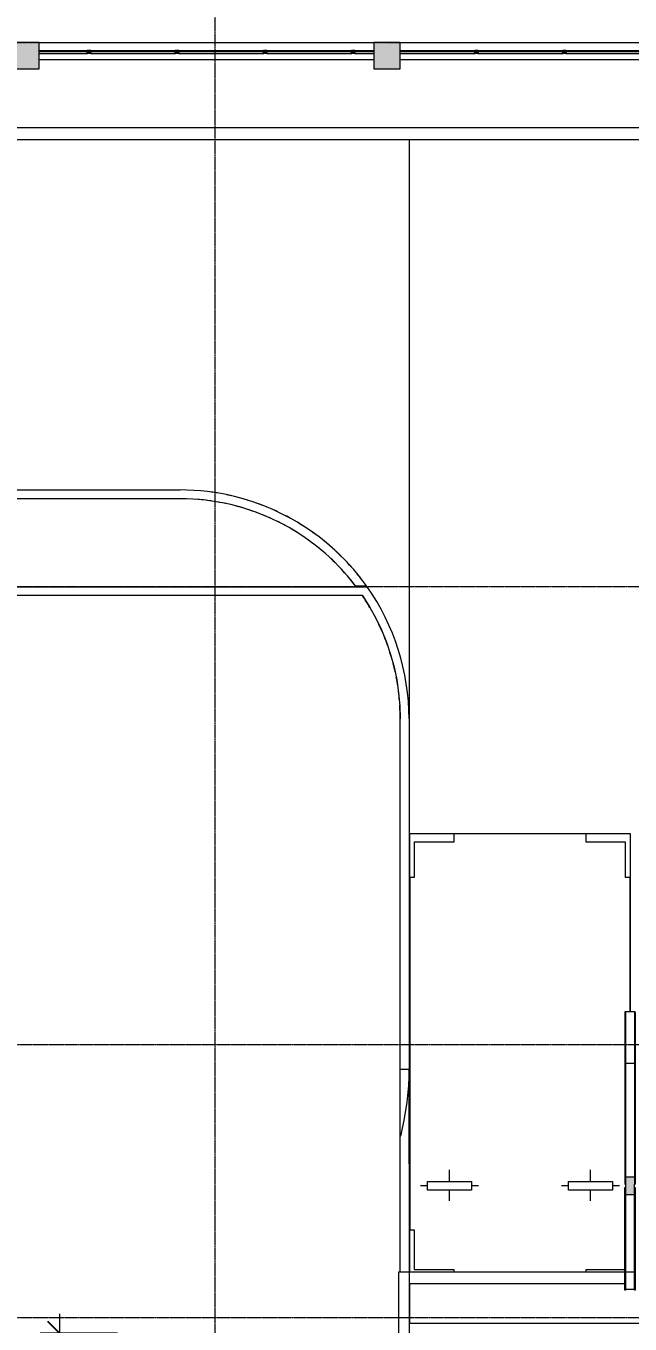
# Model space of a CAD drawing. Header units: millimetres. Extents: x -24439 to 198341, y -52871 to 149926.
# Drawn here: x 58803 to 65663, y 69867 to 84604 of the extents above; entities that cross this region are included whole.
import ezdxf

# ---------------------------------------------------------------- set-up
doc = ezdxf.new("R2010")
doc.units = ezdxf.units.MM
doc.linetypes.add('Double dash', pattern=[41.999998, 12, -6, 6, -6, 6, -6])
doc.linetypes.add('Grid Line', pattern=[22.225, 12.7, -3.175, 3.175, -3.175])
for name, color, linetype, lineweight in [('0-1', 7, 'Continuous', 5), ('A-ANNO-DIMS', 211, 'Continuous', 9), ('A-ANNO-DIMS-220', 211, 'Continuous', 9), ('A-DETL-THIN', 151, 'Continuous', 9), ('A-FLOR', 192, 'Continuous', 9), ('A-FLOR-1', 9, 'Continuous', 9), ('A-FLOR-HRAL', 11, 'Continuous', 9), ('A-WALL', 113, 'Continuous', 9), ('C-PRKG', 70, 'Continuous', 9), ('C-PROP-LINE', 91, 'Double dash', 18), ('S-COLS', 52, 'Continuous', 9), ('S-COLS-3', 9, 'Continuous', 9), ('S-COLS-4', 52, 'Continuous', 18), ('S-GRID-1', 1, 'Grid Line', 9)]:
    doc.layers.add(name, color=color, linetype=linetype, lineweight=lineweight)
doc.styles.add('Arial_9', font='arial_0.ttf', dxfattribs={"width": 0.9, "height": 660})
doc.dimstyles.new('1_Dim_chi_tiet_khu_đất_2', dxfattribs={"dimscale": 304.8, "dimtxt": 673.371204, "dimasz": 0.866142, "dimexe": 0.721785, "dimexo": 0.0625, "dimgap": 0.072178, "dimtad": 1, "dimdec": 0, "dimrnd": 5, "dimzin": 0, "dimdsep": 46, "dimtxsty": 'Arial_9', "dimblk1": 'OBLIQUE', "dimblk2": 'OBLIQUE', "dimsah": 1, "dimcen": 0.09, "dimdle": 0.721785, "dimazin": 0, "dimtfac": 1, "dimtdec": 4, "dimtix": 1, "dimtmove": 0, "dimatfit": 3, "dimfxl": 2.165354, "dimfxlon": 1, "dimtvp": 1, "dimtolj": 1, "dimtzin": 0, "dimarcsym": 2})
pattern_1 = [(180, (609.6, 0), (-2e-15, -13), []), (270, (609.6, 0), (76, 5e-15), [])]

# ---------------------------------------------------------------- blocks, each defined once
blk = doc.blocks.new('NCV_TKTC_KET CAU_rvt-1-TKCS_MB ĐỊNH VỊ CAO ĐỘ THIẾT KẾ')
at = {"layer": 'A-FLOR-1'}
blk.add_line((63153, 71686), (63153, 72762), dxfattribs=at)
at = {"layer": 'A-FLOR-1', "flags": 128}
blk.add_lwpolyline([(63153, 72762), (63147, 72574), (63129, 72386), (63099, 72200), (63058, 72016), (63053, 71996)], dxfattribs=at)
blk = doc.blocks.new('xe oto1 - xe oto-V150-TKCS_MB ĐỊNH VỊ CAO ĐỘ THIẾT KẾ')
at = {"layer": 'C-PRKG'}
for p, q in [((-2500, 0), (0, 0)), ((-2500, -4980), (-2500, 0)), ((-500, 0), (0, 0)), ((-500, -100), (-500, 0)), ((0, 0), (0, -500)), ((0, 0), (0, -2025)), ((-2500, 0), (-2000, 0)), ((-2500, -500), (-2500, 0)), ((-2450, -100), (-2450, -500)), ((-2000, -100), (-2450, -100)), ((-2000, 0), (-2000, -100)), ((-50, -100), (-500, -100)), ((-50, -500), (-50, -100)), ((-2450, -500), (-2500, -500)), ((-2500, -500), (-2500, -4500)), ((-2500, -4500), (-2500, -500)), ((0, -500), (-50, -500)), ((0, -500), (0, -2025)), ((0, -2025), (0, -500)), ((-2050, -3950), (-2050, -3820)), ((-2050, -3950), (-2050, -3820)), ((-450, -3950), (-450, -3820)), ((-450, -3950), (-450, -3820)), ((-2300, -3950), (-1800, -3950)), ((-2300, -4050), (-2300, -3950)), ((-1800, -3950), (-1800, -4050)), ((-700, -3950), (-200, -3950)), ((-700, -4050), (-700, -3950)), ((-200, -3950), (-200, -4050)), ((-2300, -4000), (-2380, -4000)), ((-2300, -4000), (-2380, -4000)), ((-1800, -4050), (-2300, -4050)), ((-2050, -4170), (-2050, -4050)), ((-2050, -4170), (-2050, -4050)), ((-1720, -4000), (-1800, -4000)), ((-1720, -4000), (-1800, -4000)), ((-700, -4000), (-780, -4000)), ((-700, -4000), (-780, -4000)), ((-200, -4050), (-700, -4050)), ((-450, -4170), (-450, -4050)), ((-450, -4170), (-450, -4050)), ((-120, -4000), (-200, -4000)), ((-120, -4000), (-200, -4000)), ((-2500, -4500), (-2450, -4500)), ((-2500, -4980), (-2500, -4500)), ((-2450, -4500), (-2450, -4950)), ((-2450, -4950), (-2000, -4950)), ((-2000, -4950), (-2000, -4980)), ((-500, -4950), (-60, -4950)), ((-500, -4980), (-500, -4950))]:
    blk.add_line(p, q, dxfattribs=at)
blk = doc.blocks.new('M_Concrete-Rectangular-Column2 - 300x300-2025389-TKCS_MB ĐỊNH VỊ CAO ĐỘ THIẾT KẾ')
at = {"layer": 'S-COLS-3'}
blk.add_hatch(color=256, dxfattribs=at).paths.add_polyline_path([(150, -150), (150, 150), (-150, 150), (-150, -150)])
at = {"layer": 'S-COLS-4'}
for p, q in [((150, 150), (-150, 150)), ((-150, 150), (-150, -150)), ((150, -150), (150, 150)), ((-150, -150), (150, -150))]:
    blk.add_line(p, q, dxfattribs=at)
blk = doc.blocks.new('NBS_CLDPhysicalSecuritySystems_MtlMeshPnlFncngSym_CLDModsecSecurusS3_InfillPanel - NBS_CLDPhysicalSecuritySystems_MtlMeshPnlFncngSym_CLDModsecSecurusS2_InfillPanel-4716033-TKCS_MB ĐỊNH VỊ CAO ĐỘ THIẾT KẾ')
at = {"layer": 'A-FLOR-HRAL'}
h = blk.add_hatch(dxfattribs=at)
h.set_pattern_fill('FP_6', color=256, style=0, pattern_type=2)
h.set_pattern_definition(pattern_1)
h.paths.add_polyline_path([(0, 6), (0, -6), (6100, -6), (6100, 6), (854, 6)])
for p, q in [((218, 27), (0, 27)), ((0, 6), (6100, 6)), ((0, -6), (0, 6)), ((214, 6), (214, 23)), ((254, 6), (214, 6)), ((218, 27), (250, 27)), ((1218, 27), (250, 27)), ((254, 23), (254, 6)), ((1214, 6), (1214, 23)), ((1254, 6), (1214, 6)), ((1218, 27), (1250, 27)), ((2218, 27), (1250, 27)), ((1254, 23), (1254, 6)), ((2214, 6), (2214, 23)), ((2254, 6), (2214, 6)), ((2218, 27), (2250, 27)), ((3218, 27), (2250, 27)), ((2254, 23), (2254, 6)), ((3214, 6), (3214, 23)), ((3254, 6), (3214, 6)), ((3218, 27), (3250, 27)), ((4218, 27), (3250, 27)), ((3254, 23), (3254, 6)), ((4214, 6), (4214, 23)), ((4254, 6), (4214, 6)), ((4218, 27), (4250, 27)), ((5218, 27), (4250, 27)), ((4254, 23), (4254, 6)), ((5214, 6), (5214, 23)), ((5254, 6), (5214, 6)), ((5218, 27), (5250, 27)), ((6100, 27), (5250, 27)), ((5254, 23), (5254, 6)), ((6100, -6), (0, -6)), ((214, -11), (214, -6)), ((214, -6), (254, -6)), ((254, -11), (214, -11)), ((254, -6), (254, -11)), ((1214, -11), (1214, -6)), ((1214, -6), (1254, -6)), ((1254, -11), (1214, -11)), ((1254, -6), (1254, -11)), ((2214, -11), (2214, -6)), ((2214, -6), (2254, -6)), ((2254, -11), (2214, -11)), ((2254, -6), (2254, -11)), ((3214, -11), (3214, -6)), ((3214, -6), (3254, -6)), ((3254, -11), (3214, -11)), ((3254, -6), (3254, -11)), ((4214, -11), (4214, -6)), ((4214, -6), (4254, -6)), ((4254, -11), (4214, -11)), ((4254, -6), (4254, -11)), ((5214, -11), (5214, -6)), ((5214, -6), (5254, -6)), ((5254, -11), (5214, -11)), ((5254, -6), (5254, -11))]:
    blk.add_line(p, q, dxfattribs=at)
for centre, start, end in [((218, 23), 90, 180), ((250, 23), 0, 90), ((1218, 23), 90, 180), ((1250, 23), 0, 90), ((2218, 23), 90, 180), ((2250, 23), 0, 90), ((3218, 23), 90, 180), ((3250, 23), 0, 90), ((4218, 23), 90, 180), ((4250, 23), 0, 90), ((5218, 23), 90, 180), ((5250, 23), 0, 90)]:
    blk.add_arc(centre, 4, start, end, dxfattribs=at)
blk = doc.blocks.new('NBS_CLDPhysicalSecuritySystems_MtlMeshPnlFncngSym_CLDModsecSecurusS3_InfillPanel - NBS_CLDPhysicalSecuritySystems_MtlMeshPnlFncngSym_CLDModsecSecurusS2_InfillPanel-2369324-TKCS_MB ĐỊNH VỊ CAO ĐỘ THIẾT KẾ')
at = {"layer": 'A-FLOR-HRAL'}
h = blk.add_hatch(dxfattribs=at)
h.set_pattern_fill('FP_6', color=256, style=0, pattern_type=2)
h.set_pattern_definition(pattern_1)
h.paths.add_polyline_path([(0, 6), (0, -6), (3800, -6), (3800, 6), (1717, 6)])
for p, q in [((218, 27), (0, 27)), ((0, 6), (3800, 6)), ((214, 6), (214, 23)), ((254, 6), (214, 6)), ((218, 27), (250, 27)), ((1218, 27), (250, 27)), ((254, 23), (254, 6)), ((1214, 6), (1214, 23)), ((1254, 6), (1214, 6)), ((1218, 27), (1250, 27)), ((2218, 27), (1250, 27)), ((1254, 23), (1254, 6)), ((2214, 6), (2214, 23)), ((2254, 6), (2214, 6)), ((2218, 27), (2250, 27)), ((3218, 27), (2250, 27)), ((2254, 23), (2254, 6)), ((3214, 6), (3214, 23)), ((3254, 6), (3214, 6)), ((3218, 27), (3250, 27)), ((3800, 27), (3250, 27)), ((3254, 23), (3254, 6)), ((3800, -6), (0, -6)), ((214, -11), (214, -6)), ((214, -6), (254, -6)), ((254, -11), (214, -11)), ((254, -6), (254, -11)), ((1214, -11), (1214, -6)), ((1214, -6), (1254, -6)), ((1254, -11), (1214, -11)), ((1254, -6), (1254, -11)), ((2214, -11), (2214, -6)), ((2214, -6), (2254, -6)), ((2254, -11), (2214, -11)), ((2254, -6), (2254, -11)), ((3214, -11), (3214, -6)), ((3214, -6), (3254, -6)), ((3254, -11), (3214, -11)), ((3254, -6), (3254, -11))]:
    blk.add_line(p, q, dxfattribs=at)
for centre, start, end in [((218, 23), 90, 180), ((250, 23), 0, 90), ((1218, 23), 90, 180), ((1250, 23), 0, 90), ((2218, 23), 90, 180), ((2250, 23), 0, 90), ((3218, 23), 90, 180), ((3250, 23), 0, 90)]:
    blk.add_arc(centre, 4, start, end, dxfattribs=at)
blk = doc.blocks.new('TRỤ ĐỂ XE - TRỤ ĐỂ XE-2599185-TKCS_MB ĐỊNH VỊ CAO ĐỘ THIẾT KẾ')
at = {"layer": 'S-COLS-3'}
blk.add_hatch(color=256, dxfattribs=at).paths.add_polyline_path([(50, 100), (-50, 100), (-50, -100), (50, -100), (50, 20)])
at = {"layer": 'S-COLS'}
for p, q in [((-60, 961), (-60, 1185)), ((-60, 1185), (-50, 1185)), ((-50, 1185), (-50, 961)), ((50, 961), (50, 1185)), ((50, 1185), (60, 1185)), ((60, 1185), (60, 961)), ((-50, 1177), (50, 1177)), ((-60, 20), (-60, 961)), ((-50, 961), (-60, 961)), ((50, 978), (-50, 978)), ((-50, 961), (-50, 20)), ((50, 20), (50, 961)), ((60, 961), (50, 961)), ((60, 961), (60, 20)), ((-50, 20), (-60, 20)), ((50, 100), (-50, 100)), ((60, 20), (50, 20)), ((-60, -1363), (-60, -20)), ((-50, -20), (-60, -20)), ((-50, -1363), (-50, -20)), ((50, -100), (-50, -100)), ((50, -1363), (50, -20)), ((60, -20), (50, -20)), ((60, -1363), (60, -20)), ((-60, -1966), (-60, -1363)), ((-50, -1363), (-60, -1363)), ((-50, -1966), (-50, -1363)), ((-50, -1388), (50, -1388)), ((50, -1966), (50, -1363)), ((60, -1363), (50, -1363)), ((60, -1966), (60, -1363)), ((-50, -1966), (-60, -1966)), ((-60, -1966), (-60, -1975)), ((-60, -1975), (60, -1975)), ((-50, -1974), (-50, -1966)), ((-50, -1974), (50, -1974)), ((60, -1966), (50, -1966)), ((50, -1974), (50, -1966)), ((60, -1975), (60, -1966))]:
    blk.add_line(p, q, dxfattribs=at)
at = {"layer": 'S-COLS-4'}
for p, q in [((-50, 20), (-50, -20)), ((50, -20), (50, 20))]:
    blk.add_line(p, q, dxfattribs=at)
blk = doc.blocks.new('Family - ___-1476882-TKCS_MB ĐỊNH VỊ CAO ĐỘ THIẾT KẾ')
at = {"layer": 'C-PROP-LINE'}
blk.add_line((33104, 84418), (127802, 84418), dxfattribs=at)
blk = doc.blocks.new('DIMBLOCK1-TKCS_MB ĐỊNH VỊ CAO ĐỘ THIẾT KẾ')
at = {"layer": 'A-ANNO-DIMS-220', "lineweight": 25}
for p, q in [((59183, 69762), (59051, 69894)), ((59183, 69762), (59315, 69630)), ((59183, 64262), (59051, 64394)), ((59183, 64262), (59315, 64130))]:
    blk.add_line(p, q, dxfattribs=at)
at = {"layer": 'A-ANNO-DIMS-220'}
for p, q in [((59183, 69982), (59183, 64042)), ((59843, 69762), (58963, 69762)), ((59183, 69762), (59843, 69762)), ((59843, 64262), (58963, 64262)), ((59183, 64262), (59843, 64262))]:
    blk.add_line(p, q, dxfattribs=at)
at = {"layer": 'A-ANNO-DIMS-220', "color": 0, "insert": (58304, 66100), "char_height": 660, "width": 2187.94, "attachment_point": 1, "rotation": 90, "line_spacing_factor": 0.941778, "style": 'Arial_9'}
blk.add_mtext('5500', dxfattribs=at)
blk = doc.blocks.new('_Oblique')
at = {"color": 0, "linetype": 'ByBlock', "lineweight": -2}
blk.add_line((-0.5, -0.5), (0.5, 0.5), dxfattribs=at)

msp = doc.modelspace()

# ---------------------------------------------------------------- linework, layer by layer
at = {"layer": 'A-DETL-THIN'}
msp.add_line((63152.6, 72361.9), (63152.6, 60861.9), dxfattribs=at)
at = {"layer": 'A-FLOR'}
for p, q in [((69152.6, 83446.9), (32683.8, 83446.9)), ((32737.6, 83316.9), (69152.6, 83316.9)), ((63152.6, 83316.9), (63152.6, 76736.9)), ((63152.6, 75436.3), (63162.6, 75436.3)), ((63662.6, 75436.3), (65162.6, 75436.3)), ((63052.6, 70456.1), (63052.6, 72761.8)), ((63152.6, 71686.3), (63152.6, 70456.3)), ((65602.6, 70456.3), (63032.6, 70456.3)), ((63032.6, 70456.3), (63032.6, 69741.9)), ((63162.6, 69871.9), (63162.6, 70326.3)), ((63162.6, 70326.3), (65602.6, 70326.3)), ((75532.6, 69871.9), (63162.6, 69871.9))]:
    msp.add_line(p, q, dxfattribs=at)
for radius, start, end in [(2600, 80.63331, 82.17391), (2500, 81.84817, 85.91307), (2500, 77.77226, 80.21785), (2600, 76.61901, 78.26087), (2500, 73.69635, 76.0255), (2600, 72.65428, 74.34783), (2600, 68.71207, 70.43478), (2500, 69.62043, 71.8849), (2500, 65.54452, 67.76784), (2600, 64.78199, 66.58318), (2600, 60.85919, 62.68037), (2500, 61.4686, 63.66344), (2500, 57.39269, 59.56664), (2600, 56.94109, 58.77756), (2600, 53.02622, 54.87476), (2500, 53.31677, 55.47476), (2600, 49.11365, 50.97195), (2500, 49.24085, 51.38624), (2500, 45.16493, 47.30013), (2600, 45.20278, 47.06914), (2500, 41.08902, 43.2158), (2600, 41.29321, 43.16634), (2500, 36.8699, 39.13281), (2600, 37.38464, 39.26353), (2500, 30.44995, 34.05524), (2600, 35.21739, 35.51147), (2500, 26.84115, 29.26278), (2500, 23.228, 25.42823), (2500, 19.60811, 21.73069), (2500, 15.97702, 18.07883), (2500, 12.32516, 14.44774), (2500, 8.62763, 10.82784), (2500, 4.79309, 7.21466), (2500, 0, 3.60585)]:
    msp.add_arc((60552.6, 76736.9), radius, start, end, dxfattribs=at)
at = {"layer": 'A-WALL'}
for p, q in [((58952.6, 84418.2), (62752.6, 84418.2)), ((63052.6, 84418.2), (69152.6, 84418.2)), ((62752.6, 84218.2), (58952.6, 84218.2)), ((69152.6, 84218.2), (63052.6, 84218.2)), ((45952.6, 79336.9), (60552.6, 79336.9)), ((60552.6, 79236.9), (46052.6, 79236.9)), ((54962.6, 78236.9), (62676.2, 78236.9)), ((62623.8, 78136.9), (54962.6, 78136.9)), ((62545, 78246.9), (62669.1, 78246.9)), ((63052.6, 72761.8), (63052.6, 76736.9)), ((63152.6, 76736.9), (63152.6, 72761.8)), ((63052.6, 72761.8), (63152.6, 72761.8))]:
    msp.add_line(p, q, dxfattribs=at)
at = {"layer": 'A-WALL', "flags": 128}
msp.add_lwpolyline([(62623.8, 78136.9), (62703.3, 78011.4), (62775.2, 77881.4), (62839.3, 77747.4), (62895.3, 77609.7), (62943, 77469), (62982.2, 77325.7), (63012.9, 77180.4), (63034.9, 77033.4), (63048.1, 76885.4), (63052.6, 76736.9)], dxfattribs=at)
at = {"layer": 'A-WALL'}
for radius, start, end in [(2600, 35.50466, 90), (2500, 37.15692, 90), (2600, 0, 35.23442)]:
    msp.add_arc((60552.6, 76736.9), radius, start, end, dxfattribs=at)
at = {"layer": 'S-GRID-1'}
for p, q in [((60952.6, 80482.7), (60952.6, 85982.7)), ((60952.6, 20960.6), (60952.6, 80482.7)), ((131551.8, 78236.9), (29351.8, 78236.9)), ((131551.8, 73036.9), (29351.8, 73036.9)), ((131551.8, 69936.9), (29351.8, 69936.9))]:
    msp.add_line(p, q, dxfattribs=at)

# ---------------------------------------------------------------- block references
at = {"layer": '0-1'}
msp.add_blockref('NCV_TKTC_KET CAU_rvt-1-TKCS_MB ĐỊNH VỊ CAO ĐỘ THIẾT KẾ', (0, 0), dxfattribs=at)
at = {"layer": 'A-FLOR-HRAL', "rotation": 180}
for name, p in [('NBS_CLDPhysicalSecuritySystems_MtlMeshPnlFncngSym_CLDModsecSecurusS3_InfillPanel - NBS_CLDPhysicalSecuritySystems_MtlMeshPnlFncngSym_CLDModsecSecurusS2_InfillPanel-2369324-TKCS_MB ĐỊNH VỊ CAO ĐỘ THIẾT KẾ', (62752.6, 84318.2)), ('NBS_CLDPhysicalSecuritySystems_MtlMeshPnlFncngSym_CLDModsecSecurusS3_InfillPanel - NBS_CLDPhysicalSecuritySystems_MtlMeshPnlFncngSym_CLDModsecSecurusS2_InfillPanel-4716033-TKCS_MB ĐỊNH VỊ CAO ĐỘ THIẾT KẾ', (69152.6, 84318.2))]:
    msp.add_blockref(name, p, dxfattribs=at)
at = {"layer": 'C-PRKG'}
msp.add_blockref('xe oto1 - xe oto-V150-TKCS_MB ĐỊNH VỊ CAO ĐỘ THIẾT KẾ', (65662.6, 75436.3), dxfattribs=at)
at = {"layer": 'C-PROP-LINE'}
msp.add_blockref('Family - ___-1476882-TKCS_MB ĐỊNH VỊ CAO ĐỘ THIẾT KẾ', (0, 0), dxfattribs=at)
at = {"layer": 'S-COLS'}
for p in [(58802.6, 84268.2), (62902.6, 84268.2)]:
    msp.add_blockref('M_Concrete-Rectangular-Column2 - 300x300-2025389-TKCS_MB ĐỊNH VỊ CAO ĐỘ THIẾT KẾ', p, dxfattribs=at)
at = {"layer": 'S-COLS', "rotation": 180}
msp.add_blockref('TRỤ ĐỂ XE - TRỤ ĐỂ XE-2599185-TKCS_MB ĐỊNH VỊ CAO ĐỘ THIẾT KẾ', (65662.6, 71436.3), dxfattribs=at)

# ---------------------------------------------------------------- dimensions: what is measured, and where the dimension line sits
at = {"layer": 'A-ANNO-DIMS'}
dim = msp.add_linear_dim(base=(59183.1, 64261.9), p1=(59843.1, 69761.9), p2=(59843.1, 64261.9), angle=90, dimstyle='1_Dim_chi_tiet_khu_đất_2', override={"dimpost": '<>', "dimfxl": 5500}, dxfattribs=at)
dim.commit()
dim.dimension.update_dxf_attribs({"geometry": 'DIMBLOCK1-TKCS_MB ĐỊNH VỊ CAO ĐỘ THIẾT KẾ', "text_midpoint": (58824.1, 67011.9)})

doc.saveas('drawing.dxf')
